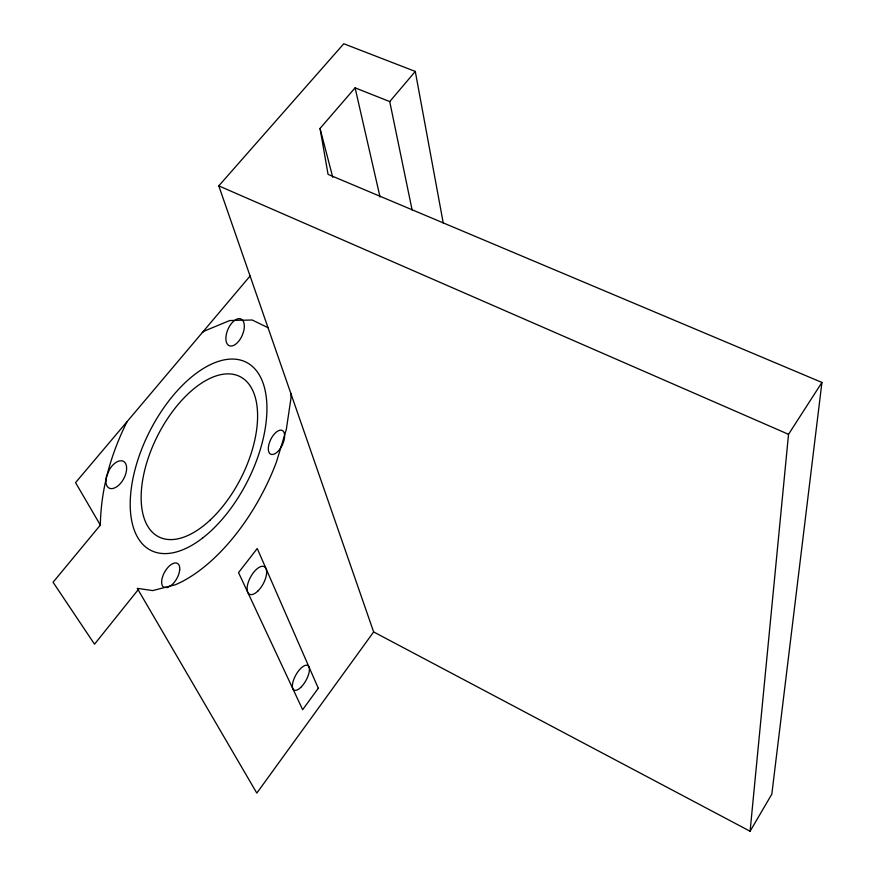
<?xml version="1.0" encoding="UTF-8"?>
<svg xmlns="http://www.w3.org/2000/svg" width="875" height="875" viewBox="0 0 875 875"><rect width="100%" height="100%" fill="white"/><g stroke="black" fill="none" stroke-linecap="round" stroke-linejoin="round"><path stroke-width="1.31" d="M138.119 589.783L94.533 644.186L53.069 582.258L100.352 525.098C100.887 489.016 111.016 453.72 127.116 421.586M443.242 222.994L415.286 71.433L343.777 43.75L218.783 185.861L373.647 631.936L750.094 831.25L788.528 434.317L821.931 382.441L328.059 174.366L320.042 128.45L355.097 87.828L389.736 101.587L412.092 209.912M821.931 382.441L771.827 794.161L750.094 831.25M373.647 631.936L256.812 793.089L137.277 588.339L152.666 590.592L175.427 584.73A147.241 76.781 -63.1 0 0 276.358 462.252L286.311 429.527L291.003 398.005L290.839 393.411M389.736 101.587L415.286 71.433M250.086 276.019L75.556 482.617L100.352 525.098M202.344 332.533L204.247 331.089L229.688 320.567L242.528 320.119L243.688 322.142A14.602 7.755 -66.2 0 1 243.567 331.57L242.342 335.114A14.602 7.755 -66.2 0 1 231.481 346.03A14.602 7.755 -66.2 0 1 225.958 336.722L226.603 333.189A14.602 7.755 -66.2 0 1 234.052 320.841L236.469 319.288A14.602 7.755 -66.2 0 1 242.528 320.119M242.594 320.239L252.186 319.998L268.034 327.709M218.783 185.861L788.528 434.317M320.042 128.45L332.762 177.308M355.097 87.828L380.034 196.995M106.444 476.722L105.908 480.255A15.192 8.477 -61.7 0 0 112.941 488.502L115.588 487.495A15.192 8.477 -61.7 0 0 126.055 472.73A15.192 8.477 -61.7 0 0 122.15 460.841L119.733 460.852A15.192 8.477 -61.7 0 0 109.473 469.481L106.444 476.722M179.703 569.844L179.145 572.895A13.77 6.913 -60.5 0 1 172.167 584.642L167.519 587.562L163.702 587.234A13.77 6.913 -60.5 0 1 162.214 577.938L163.341 574.667A13.77 6.913 -60.5 0 1 173.939 563.172A13.77 6.913 -60.5 0 1 179.703 569.844M281.192 447.07L279.322 449.805A13.213 6.409 -64.1 0 1 273.109 454.431L271.305 454.431A13.213 6.409 -64.1 0 1 269.062 443.833A13.213 6.409 -64.1 0 1 277.911 430.981L279.945 430.194A13.213 6.409 -64.1 0 1 281.192 447.07M318.292 688.264L302.652 709.712L238.536 572.611L257.239 548.516L318.292 688.264M210.033 520.177A89.841 46.747 -63.1 0 0 243.611 378.842A89.841 46.747 -63.1 0 0 144.473 471.155A89.841 46.747 -63.1 0 0 210.033 520.177M301.459 686.711A14.077 5.753 -60.7 0 0 307.967 665.634A14.077 5.753 -60.7 0 0 293.234 681.012A14.077 5.753 -60.7 0 0 301.459 686.711M257.819 591.095A15.652 7.175 -61.5 0 0 264.841 567.022A15.652 7.175 -61.5 0 0 247.986 583.231A15.652 7.175 -61.5 0 0 257.819 591.095M202.639 538.016A105.459 54.895 -63.1 0 0 255.631 369.742A105.459 54.895 -63.1 0 0 137.452 461.18A105.459 54.895 -63.1 0 0 202.639 538.016"/></g></svg>
